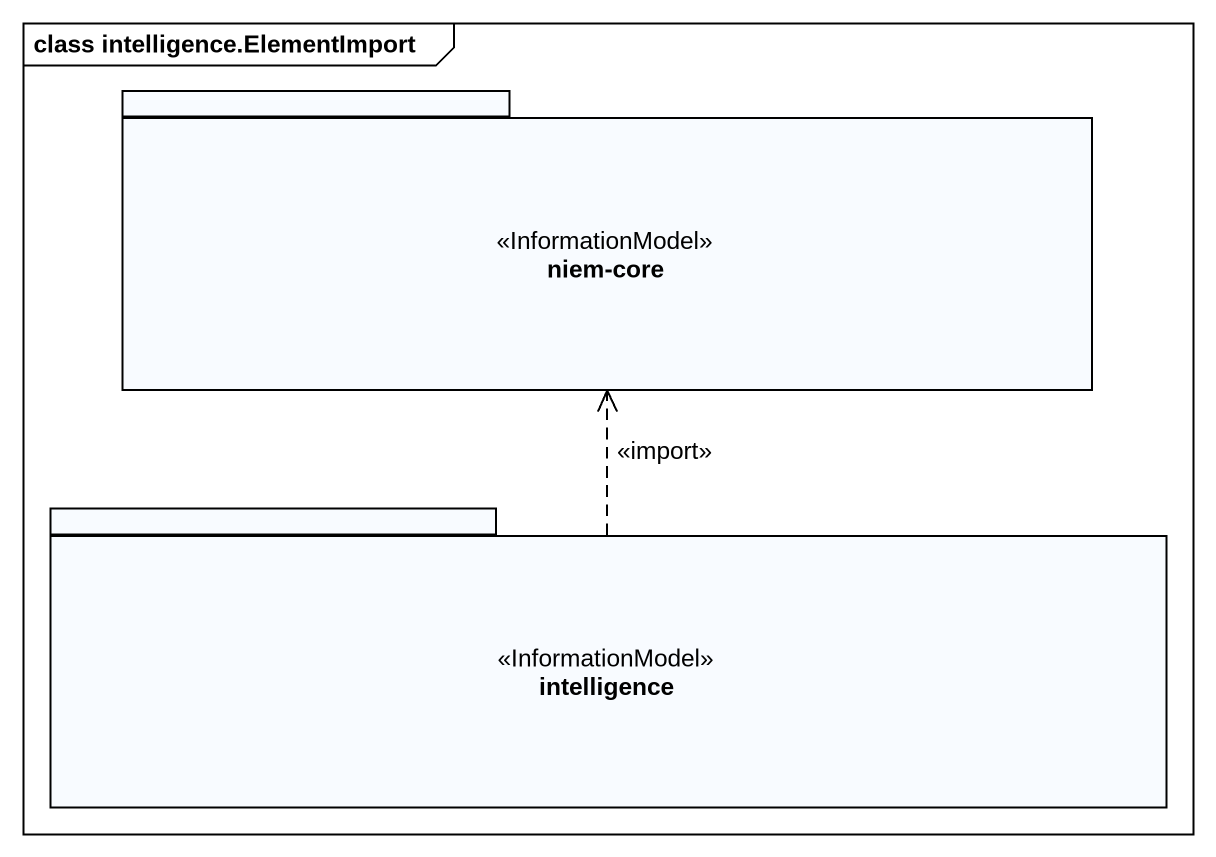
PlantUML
@startuml
mainframe class intelligence.ElementImport
package "niem-core" as niem_core <<InformationModel>> {
}
package intelligence <<InformationModel>> {
}
intelligence .up.> niem_core : <<import>>
@enduml
